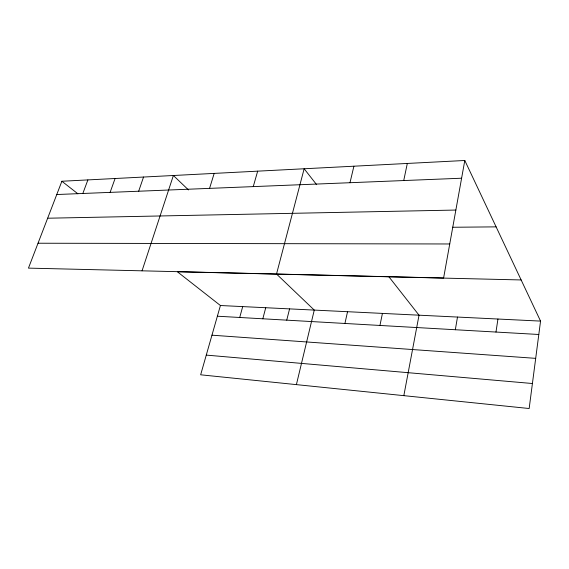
<?xml version="1.0" encoding="UTF-8"?>
<svg xmlns="http://www.w3.org/2000/svg" width="569" height="569" viewBox="0 0 569 569"><rect width="100%" height="100%" fill="white"/><g stroke="black" fill="none" stroke-linecap="round" stroke-linejoin="round"><path stroke-width="0.85" d="M464.802 160.486L443.6 278.013L28.45 268.12L61.879 181.248L464.802 160.486L540.55 321.101L529.156 408.514L200.651 374.8L220.423 305.517L177.329 271.74L521.147 279.955M495.976 332.054L497.946 319.031M455.328 329.743L457.49 317.061M403.834 395.647L419.033 315.19L388.911 276.797M379.943 325.454L382.432 313.405M403.727 180.544L407.319 163.452M344.921 323.462L347.545 311.705M349.992 182.713L353.904 166.205M296.399 384.623L314.266 310.091L276.605 274.116M286.74 320.148L289.578 308.889M262.821 318.789L265.737 307.722M276.52 274.03L304.145 168.765L316.613 184.655M239.713 317.474L242.7 306.606M253.255 186.611L257.672 171.162M209.57 188.367L214.179 173.403M142.051 270.823L173.381 175.501L188.488 189.939M138.672 191.227L143.544 177.037M110.116 192.372L115.08 178.51M82.839 193.474L87.882 179.911M56.772 194.527L461.601 178.218M47.654 218.219L455.861 210.053M452.398 227.259L496.104 226.867M38.023 243.226L449.745 243.973M220.423 305.517L540.55 321.101M217.372 316.208L538.807 334.487M211.953 335.184L535.692 358.356M206.27 355.099L532.413 383.513M61.879 181.248L77.853 193.773"/></g></svg>
